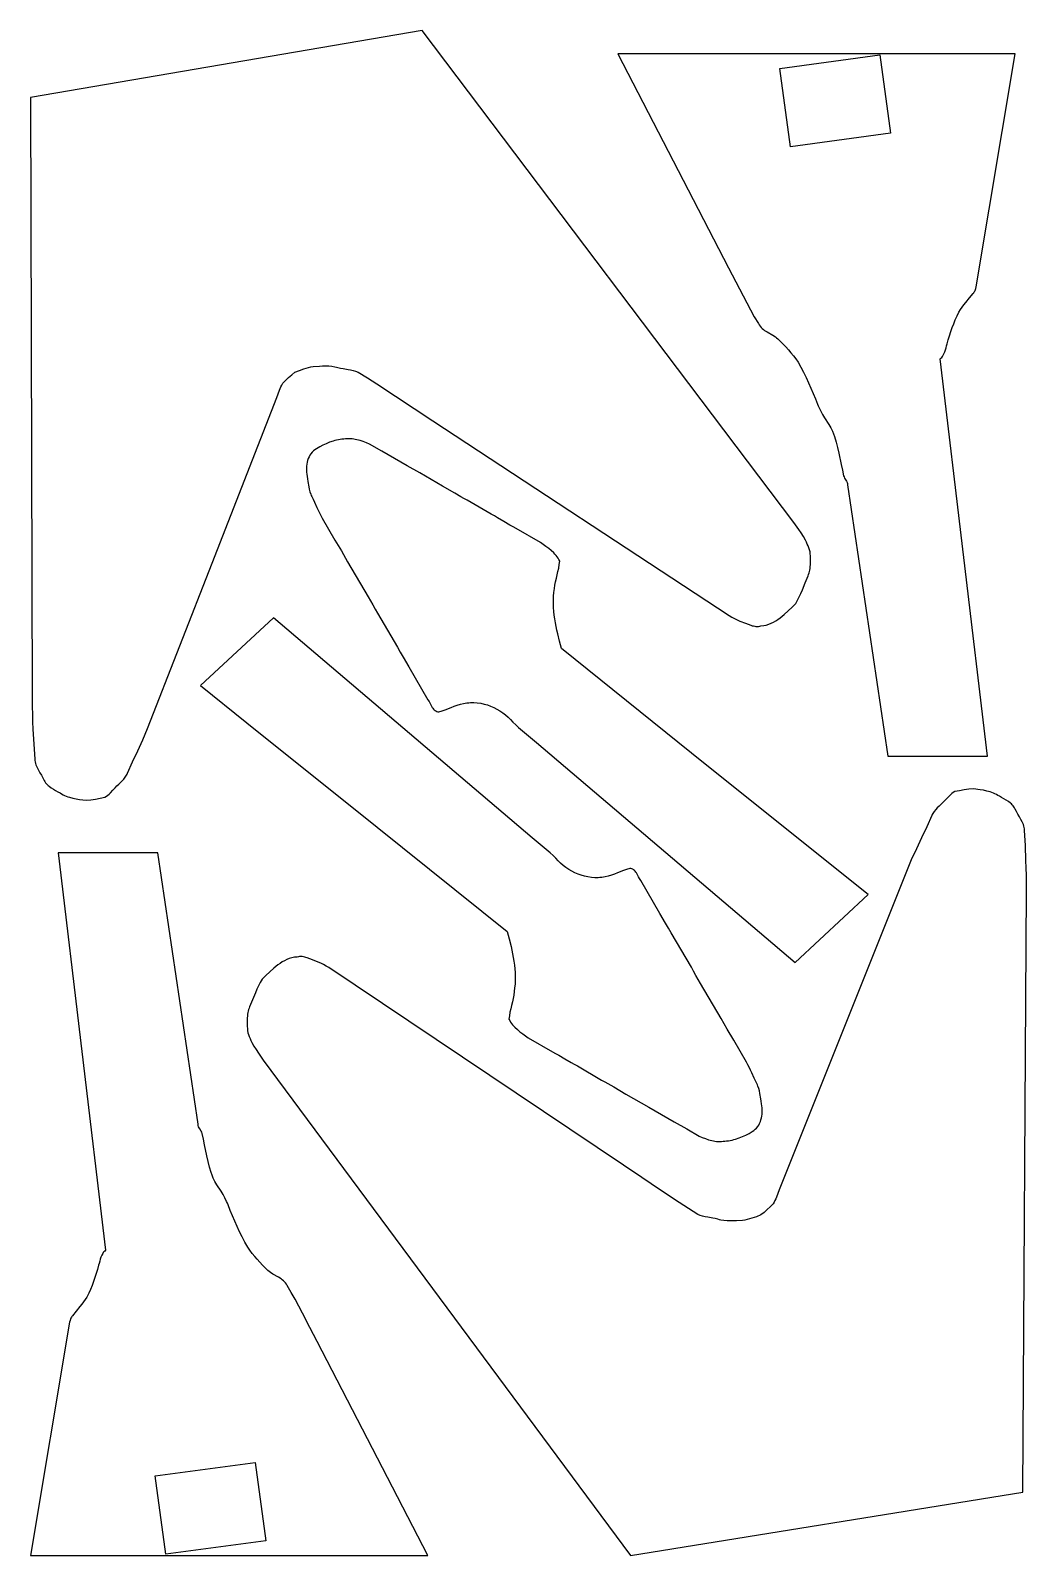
# Model space of a CAD drawing. Header units: inches. Extents: x 0.9 to 23.6, y -35.2 to -0.5.
import ezdxf

# ---------------------------------------------------------------- set-up
doc = ezdxf.new("R2010")
doc.units = ezdxf.units.IN
doc.header["$MEASUREMENT"] = 0
doc.layers.add('Layer 1', color=7, linetype='Continuous')

# ---------------------------------------------------------------- blocks, each defined once
blk = doc.blocks.new('block 2')
at = {"layer": 'Layer 1', "color": 22, "lineweight": 25, "true_color": 0xed1f24}
for points in [[(14.295, -0.998), (16.82, -5.874), (16.903, -6.034), (16.985, -6.194), (17.149, -6.515), (17.232, -6.675), (17.317, -6.833), (17.405, -6.99), (17.497, -7.145), (17.516, -7.176), (17.536, -7.205), (17.559, -7.232), (17.585, -7.256), (17.611, -7.278), (17.64, -7.299), (17.7, -7.336), (17.824, -7.407), (17.884, -7.445), (17.913, -7.466), (17.939, -7.489), (18.003, -7.55), (18.065, -7.612), (18.125, -7.677), (18.183, -7.743), (18.24, -7.81), (18.295, -7.879), (18.348, -7.949), (18.4, -8.02), (18.463, -8.136), (18.524, -8.254), (18.583, -8.372), (18.64, -8.492), (18.694, -8.612), (18.747, -8.734), (18.798, -8.856), (18.846, -8.98), (18.862, -9.021), (18.88, -9.061), (18.919, -9.14), (18.961, -9.216), (19.007, -9.292), (19.1, -9.441), (19.145, -9.517), (19.187, -9.594), (19.21, -9.655), (19.231, -9.717), (19.268, -9.843), (19.301, -9.969), (19.33, -10.097), (19.383, -10.353), (19.41, -10.481), (19.439, -10.608), (19.448, -10.636), (19.46, -10.661), (19.49, -10.711), (19.504, -10.736), (19.517, -10.762), (19.526, -10.788), (19.531, -10.817), (20.449, -16.998), (22.717, -16.998), (21.639, -7.948), (21.657, -7.931), (21.674, -7.914), (21.688, -7.895), (21.702, -7.875), (21.724, -7.834), (21.742, -7.79), (21.758, -7.744), (21.771, -7.698), (21.784, -7.651), (21.798, -7.606), (21.823, -7.513), (21.851, -7.42), (21.88, -7.328), (21.912, -7.237), (21.946, -7.147), (21.983, -7.058), (22.022, -6.97), (22.064, -6.884), (22.101, -6.827), (22.139, -6.772), (22.179, -6.718), (22.22, -6.665), (22.305, -6.56), (22.391, -6.457), (22.404, -6.441), (22.415, -6.424), (22.425, -6.406), (22.434, -6.388), (22.447, -6.349), (22.455, -6.309), (23.347, -0.998), (14.295, -0.998)], [(18.227, -3.118), (17.985, -1.334), (20.265, -1.025), (20.506, -2.809), (18.227, -3.118)]]:
    blk.add_lwpolyline(points, dxfattribs=at)
blk = doc.blocks.new('block 3')
at = {"layer": 'Layer 1', "color": 22, "lineweight": 25, "true_color": 0xed1f24}
for points in [[(9.969, -35.198), (7.445, -30.321), (7.362, -30.162), (7.279, -30.002), (7.116, -29.681), (7.033, -29.521), (6.948, -29.363), (6.859, -29.206), (6.767, -29.051), (6.749, -29.019), (6.729, -28.99), (6.706, -28.964), (6.68, -28.94), (6.653, -28.918), (6.625, -28.897), (6.565, -28.86), (6.441, -28.789), (6.381, -28.751), (6.352, -28.729), (6.325, -28.707), (6.262, -28.646), (6.2, -28.583), (6.14, -28.519), (6.082, -28.453), (6.025, -28.386), (5.97, -28.317), (5.916, -28.247), (5.865, -28.176), (5.802, -28.06), (5.741, -27.942), (5.682, -27.824), (5.625, -27.704), (5.571, -27.583), (5.518, -27.462), (5.467, -27.339), (5.419, -27.216), (5.403, -27.175), (5.385, -27.135), (5.346, -27.056), (5.303, -26.979), (5.258, -26.904), (5.165, -26.755), (5.12, -26.679), (5.078, -26.602), (5.055, -26.54), (5.034, -26.478), (4.997, -26.353), (4.964, -26.227), (4.935, -26.099), (4.882, -25.843), (4.855, -25.715), (4.826, -25.588), (4.817, -25.56), (4.805, -25.534), (4.775, -25.485), (4.761, -25.46), (4.748, -25.434), (4.739, -25.407), (4.734, -25.379), (3.816, -19.198), (1.548, -19.198), (2.626, -28.248), (2.608, -28.265), (2.591, -28.282), (2.576, -28.301), (2.563, -28.32), (2.541, -28.362), (2.523, -28.406), (2.507, -28.452), (2.494, -28.498), (2.481, -28.545), (2.467, -28.59), (2.441, -28.683), (2.414, -28.776), (2.385, -28.868), (2.353, -28.959), (2.319, -29.049), (2.282, -29.138), (2.243, -29.226), (2.201, -29.312), (2.164, -29.369), (2.126, -29.424), (2.086, -29.478), (2.045, -29.531), (1.96, -29.635), (1.874, -29.739), (1.861, -29.755), (1.85, -29.772), (1.84, -29.79), (1.831, -29.808), (1.818, -29.847), (1.809, -29.887), (0.918, -35.198), (9.969, -35.198)], [(6.038, -33.078), (6.279, -34.862), (4, -35.171), (3.759, -33.387), (6.038, -33.078)]]:
    blk.add_lwpolyline(points, dxfattribs=at)

msp = doc.modelspace()

# ---------------------------------------------------------------- linework, layer by layer
at = {"layer": 'Layer 1', "color": 22, "lineweight": 25, "true_color": 0xed1f24}
for points in [[(9.84, -0.47), (0.918, -1.995), (0.957, -15.698), (0.958, -15.869), (0.961, -16.039), (0.967, -16.21), (0.974, -16.38), (0.992, -16.721), (1.014, -17.061), (1.017, -17.095), (1.023, -17.128), (1.031, -17.16), (1.041, -17.192), (1.053, -17.223), (1.067, -17.253), (1.098, -17.313), (1.132, -17.371), (1.167, -17.429), (1.201, -17.487), (1.232, -17.547), (1.246, -17.574), (1.261, -17.599), (1.279, -17.622), (1.298, -17.643), (1.319, -17.663), (1.341, -17.682), (1.388, -17.716), (1.438, -17.747), (1.49, -17.776), (1.542, -17.804), (1.592, -17.833), (1.625, -17.854), (1.659, -17.873), (1.694, -17.89), (1.73, -17.906), (1.767, -17.919), (1.803, -17.931), (1.879, -17.951), (1.955, -17.966), (2.033, -17.979), (2.187, -18), (2.294, -17.989), (2.401, -17.973), (2.507, -17.953), (2.612, -17.93), (2.646, -17.908), (2.678, -17.884), (2.708, -17.857), (2.737, -17.829), (2.793, -17.771), (2.85, -17.713), (2.888, -17.674), (2.927, -17.636), (2.967, -17.597), (3.005, -17.558), (3.042, -17.517), (3.076, -17.475), (3.105, -17.429), (3.118, -17.404), (3.129, -17.379), (3.244, -17.126), (3.359, -16.874), (3.473, -16.622), (3.586, -16.368), (5.058, -12.597), (6.529, -8.825), (6.56, -8.744), (6.59, -8.662), (6.606, -8.621), (6.623, -8.581), (6.642, -8.543), (6.663, -8.505), (6.729, -8.438), (6.798, -8.373), (6.869, -8.311), (6.942, -8.252), (7.043, -8.211), (7.145, -8.174), (7.197, -8.158), (7.249, -8.143), (7.302, -8.13), (7.355, -8.118), (7.497, -8.112), (7.569, -8.11), (7.64, -8.109), (7.711, -8.11), (7.781, -8.116), (7.852, -8.127), (7.886, -8.134), (7.921, -8.144), (7.978, -8.158), (8.036, -8.17), (8.152, -8.19), (8.21, -8.201), (8.267, -8.213), (8.324, -8.228), (8.379, -8.247), (8.594, -8.383), (8.808, -8.52), (9.233, -8.798), (9.657, -9.078), (10.082, -9.357), (16.835, -13.795), (16.892, -13.832), (16.952, -13.864), (17.013, -13.893), (17.075, -13.919), (17.202, -13.967), (17.329, -14.013), (17.356, -14.024), (17.384, -14.031), (17.413, -14.036), (17.442, -14.039), (17.47, -14.04), (17.499, -14.039), (17.528, -14.035), (17.557, -14.03), (17.618, -14.023), (17.677, -14.01), (17.734, -13.992), (17.789, -13.97), (17.843, -13.944), (17.894, -13.914), (17.944, -13.882), (17.993, -13.846), (18.04, -13.808), (18.087, -13.769), (18.176, -13.686), (18.264, -13.602), (18.35, -13.52), (18.391, -13.445), (18.429, -13.367), (18.465, -13.289), (18.5, -13.209), (18.564, -13.049), (18.628, -12.888), (18.641, -12.856), (18.652, -12.823), (18.661, -12.79), (18.668, -12.757), (18.674, -12.723), (18.678, -12.689), (18.682, -12.62), (18.682, -12.551), (18.681, -12.482), (18.675, -12.344), (18.662, -12.298), (18.647, -12.253), (18.63, -12.208), (18.611, -12.164), (18.59, -12.121), (18.569, -12.078), (18.522, -11.995), (18.471, -11.913), (18.417, -11.833), (18.306, -11.677), (9.84, -0.47)], [(12.533, -12.13), (11.981, -11.81), (11.909, -11.772), (11.838, -11.732), (11.697, -11.649), (11.555, -11.566), (11.484, -11.526), (11.412, -11.487), (10.862, -11.163), (10.791, -11.126), (10.721, -11.088), (10.582, -11.009), (10.306, -10.846), (9.786, -10.546), (9.498, -10.384), (9.211, -10.219), (8.924, -10.053), (8.636, -9.889), (8.568, -9.86), (8.498, -9.833), (8.426, -9.809), (8.353, -9.789), (8.316, -9.782), (8.279, -9.775), (8.242, -9.771), (8.205, -9.768), (8.167, -9.767), (8.13, -9.768), (8.092, -9.772), (8.055, -9.777), (8.013, -9.78), (7.972, -9.785), (7.931, -9.791), (7.89, -9.799), (7.85, -9.809), (7.81, -9.821), (7.731, -9.847), (7.654, -9.879), (7.578, -9.914), (7.505, -9.953), (7.433, -9.993), (7.396, -10.017), (7.363, -10.044), (7.333, -10.075), (7.307, -10.107), (7.283, -10.143), (7.263, -10.18), (7.245, -10.22), (7.231, -10.261), (7.219, -10.303), (7.211, -10.347), (7.205, -10.392), (7.202, -10.438), (7.202, -10.484), (7.205, -10.53), (7.21, -10.577), (7.217, -10.623), (7.228, -10.682), (7.237, -10.741), (7.255, -10.859), (7.267, -10.917), (7.283, -10.974), (7.302, -11.03), (7.314, -11.058), (7.327, -11.084), (7.357, -11.146), (7.386, -11.208), (7.441, -11.333), (7.469, -11.395), (7.498, -11.456), (7.529, -11.517), (7.562, -11.576), (7.853, -12.074), (7.998, -12.322), (8.141, -12.572), (8.606, -13.364), (8.659, -13.457), (8.713, -13.551), (8.767, -13.644), (8.818, -13.739), (9.277, -14.515), (9.34, -14.627), (9.404, -14.738), (9.534, -14.959), (9.971, -15.715), (9.996, -15.753), (10.02, -15.796), (10.044, -15.841), (10.07, -15.884), (10.084, -15.904), (10.098, -15.923), (10.115, -15.94), (10.132, -15.954), (10.151, -15.966), (10.172, -15.976), (10.195, -15.982), (10.22, -15.984), (10.291, -15.962), (10.361, -15.937), (10.5, -15.884), (10.569, -15.858), (10.639, -15.834), (10.709, -15.812), (10.781, -15.794), (10.82, -15.787), (10.86, -15.781), (10.899, -15.777), (10.938, -15.775), (11.016, -15.775), (11.094, -15.78), (11.172, -15.792), (11.248, -15.808), (11.324, -15.83), (11.398, -15.856), (11.47, -15.888), (11.54, -15.924), (11.608, -15.964), (11.673, -16.008), (11.736, -16.056), (11.796, -16.107), (11.852, -16.162), (11.904, -16.22), (11.969, -16.281), (12.034, -16.34), (12.169, -16.456), (12.305, -16.57), (12.44, -16.685), (18.334, -21.692), (19.996, -20.149), (18.94, -19.303), (15.975, -16.926), (13.012, -14.546), (12.967, -14.38), (12.926, -14.211), (12.907, -14.127), (12.889, -14.041), (12.874, -13.956), (12.86, -13.87), (12.849, -13.784), (12.84, -13.698), (12.834, -13.612), (12.831, -13.526), (12.831, -13.439), (12.834, -13.353), (12.842, -13.266), (12.853, -13.18), (12.864, -13.101), (12.878, -13.023), (12.896, -12.945), (12.914, -12.867), (12.932, -12.789), (12.949, -12.711), (12.963, -12.632), (12.973, -12.553), (12.954, -12.519), (12.934, -12.487), (12.912, -12.456), (12.888, -12.426), (12.863, -12.397), (12.837, -12.368), (12.781, -12.315), (12.721, -12.265), (12.659, -12.217), (12.596, -12.172), (12.533, -12.13)], [(12.255, -23.408), (12.807, -23.727), (12.879, -23.766), (12.95, -23.806), (13.092, -23.888), (13.233, -23.971), (13.304, -24.011), (13.376, -24.05), (13.926, -24.375), (13.997, -24.412), (14.067, -24.45), (14.206, -24.529), (14.482, -24.691), (15.003, -24.991), (15.291, -25.154), (15.578, -25.319), (15.864, -25.484), (16.152, -25.649), (16.22, -25.678), (16.291, -25.705), (16.362, -25.729), (16.435, -25.748), (16.472, -25.756), (16.509, -25.762), (16.546, -25.767), (16.584, -25.769), (16.621, -25.77), (16.659, -25.769), (16.696, -25.766), (16.734, -25.76), (16.775, -25.757), (16.817, -25.753), (16.857, -25.746), (16.898, -25.738), (16.938, -25.728), (16.978, -25.717), (17.057, -25.69), (17.134, -25.659), (17.21, -25.623), (17.284, -25.585), (17.356, -25.544), (17.392, -25.52), (17.425, -25.493), (17.455, -25.463), (17.482, -25.43), (17.505, -25.395), (17.526, -25.357), (17.543, -25.318), (17.557, -25.277), (17.569, -25.234), (17.577, -25.19), (17.583, -25.145), (17.586, -25.1), (17.586, -25.053), (17.584, -25.007), (17.579, -24.96), (17.571, -24.914), (17.561, -24.855), (17.552, -24.796), (17.533, -24.678), (17.521, -24.62), (17.506, -24.563), (17.486, -24.507), (17.474, -24.48), (17.461, -24.453), (17.431, -24.392), (17.402, -24.329), (17.347, -24.205), (17.319, -24.143), (17.29, -24.081), (17.259, -24.021), (17.226, -23.961), (16.935, -23.464), (16.79, -23.215), (16.647, -22.966), (16.182, -22.174), (16.129, -22.08), (16.075, -21.987), (16.021, -21.893), (15.971, -21.799), (15.511, -21.022), (15.449, -20.911), (15.385, -20.799), (15.254, -20.578), (14.818, -19.823), (14.792, -19.784), (14.768, -19.741), (14.744, -19.697), (14.719, -19.654), (14.705, -19.634), (14.69, -19.615), (14.674, -19.598), (14.656, -19.583), (14.637, -19.571), (14.616, -19.562), (14.593, -19.556), (14.568, -19.553), (14.497, -19.575), (14.427, -19.6), (14.289, -19.653), (14.219, -19.679), (14.149, -19.704), (14.079, -19.726), (14.007, -19.744), (13.968, -19.751), (13.929, -19.756), (13.889, -19.76), (13.85, -19.763), (13.772, -19.763), (13.694, -19.757), (13.616, -19.746), (13.54, -19.729), (13.464, -19.708), (13.391, -19.681), (13.318, -19.65), (13.248, -19.614), (13.18, -19.574), (13.115, -19.53), (13.052, -19.482), (12.993, -19.43), (12.936, -19.375), (12.884, -19.317), (12.82, -19.256), (12.754, -19.197), (12.619, -19.081), (12.483, -18.967), (12.348, -18.852), (6.455, -13.846), (4.792, -15.388), (5.848, -16.234), (8.813, -18.612), (11.776, -20.991), (11.821, -21.158), (11.863, -21.326), (11.882, -21.411), (11.899, -21.496), (11.915, -21.581), (11.928, -21.667), (11.94, -21.753), (11.948, -21.839), (11.955, -21.925), (11.958, -22.012), (11.957, -22.098), (11.954, -22.185), (11.946, -22.271), (11.935, -22.357), (11.925, -22.436), (11.91, -22.515), (11.893, -22.593), (11.874, -22.671), (11.856, -22.748), (11.839, -22.827), (11.825, -22.905), (11.816, -22.985), (11.834, -23.018), (11.855, -23.051), (11.877, -23.082), (11.9, -23.112), (11.925, -23.141), (11.952, -23.169), (12.008, -23.222), (12.067, -23.273), (12.129, -23.32), (12.192, -23.365), (12.255, -23.408)], [(14.585, -35.198), (23.521, -33.753), (23.604, -20.05), (23.605, -19.879), (23.603, -19.709), (23.599, -19.538), (23.593, -19.368), (23.578, -19.027), (23.559, -18.687), (23.557, -18.653), (23.551, -18.619), (23.544, -18.587), (23.534, -18.555), (23.522, -18.524), (23.508, -18.494), (23.478, -18.434), (23.444, -18.375), (23.409, -18.317), (23.376, -18.259), (23.346, -18.199), (23.333, -18.172), (23.317, -18.147), (23.3, -18.123), (23.281, -18.102), (23.26, -18.081), (23.238, -18.063), (23.191, -18.028), (23.141, -17.997), (23.09, -17.968), (23.038, -17.939), (22.989, -17.909), (22.955, -17.888), (22.921, -17.868), (22.887, -17.851), (22.851, -17.836), (22.815, -17.822), (22.778, -17.81), (22.703, -17.789), (22.626, -17.773), (22.549, -17.76), (22.395, -17.737), (22.288, -17.747), (22.181, -17.762), (22.075, -17.781), (21.97, -17.803), (21.935, -17.825), (21.903, -17.849), (21.873, -17.875), (21.843, -17.903), (21.787, -17.961), (21.73, -18.018), (21.691, -18.057), (21.652, -18.095), (21.612, -18.133), (21.573, -18.172), (21.536, -18.212), (21.502, -18.255), (21.472, -18.3), (21.459, -18.324), (21.447, -18.35), (21.331, -18.601), (21.213, -18.853), (21.096, -19.104), (20.981, -19.356), (19.476, -23.115), (17.971, -26.873), (17.939, -26.954), (17.908, -27.036), (17.892, -27.076), (17.875, -27.116), (17.856, -27.154), (17.834, -27.192), (17.767, -27.258), (17.698, -27.322), (17.626, -27.384), (17.553, -27.442), (17.452, -27.482), (17.349, -27.518), (17.297, -27.534), (17.245, -27.549), (17.192, -27.561), (17.139, -27.572), (16.996, -27.577), (16.925, -27.579), (16.854, -27.579), (16.783, -27.577), (16.712, -27.571), (16.642, -27.559), (16.608, -27.551), (16.573, -27.542), (16.516, -27.527), (16.459, -27.515), (16.343, -27.493), (16.285, -27.482), (16.228, -27.469), (16.171, -27.454), (16.116, -27.435), (15.902, -27.297), (15.69, -27.157), (15.267, -26.876), (14.845, -26.592), (14.423, -26.309), (7.71, -21.811), (7.653, -21.774), (7.594, -21.741), (7.533, -21.712), (7.471, -21.685), (7.344, -21.636), (7.218, -21.588), (7.191, -21.578), (7.163, -21.57), (7.134, -21.564), (7.106, -21.561), (7.077, -21.56), (7.048, -21.561), (7.019, -21.565), (6.991, -21.57), (6.929, -21.576), (6.87, -21.589), (6.812, -21.606), (6.757, -21.627), (6.704, -21.653), (6.652, -21.682), (6.601, -21.715), (6.553, -21.75), (6.505, -21.787), (6.458, -21.826), (6.368, -21.908), (6.28, -21.991), (6.193, -22.072), (6.151, -22.147), (6.112, -22.224), (6.075, -22.303), (6.04, -22.382), (5.974, -22.542), (5.909, -22.702), (5.895, -22.734), (5.884, -22.766), (5.875, -22.799), (5.868, -22.833), (5.862, -22.867), (5.858, -22.901), (5.853, -22.969), (5.852, -23.038), (5.853, -23.108), (5.857, -23.245), (5.87, -23.292), (5.885, -23.337), (5.901, -23.382), (5.92, -23.426), (5.94, -23.47), (5.961, -23.512), (6.007, -23.596), (6.057, -23.678), (6.11, -23.759), (6.221, -23.916), (14.585, -35.198)]]:
    msp.add_lwpolyline(points, dxfattribs=at)

# ---------------------------------------------------------------- block references
at = {"layer": 'Layer 1'}
for name in ['block 2', 'block 3']:
    msp.add_blockref(name, (0, 0), dxfattribs=at)

doc.saveas('drawing.dxf')
